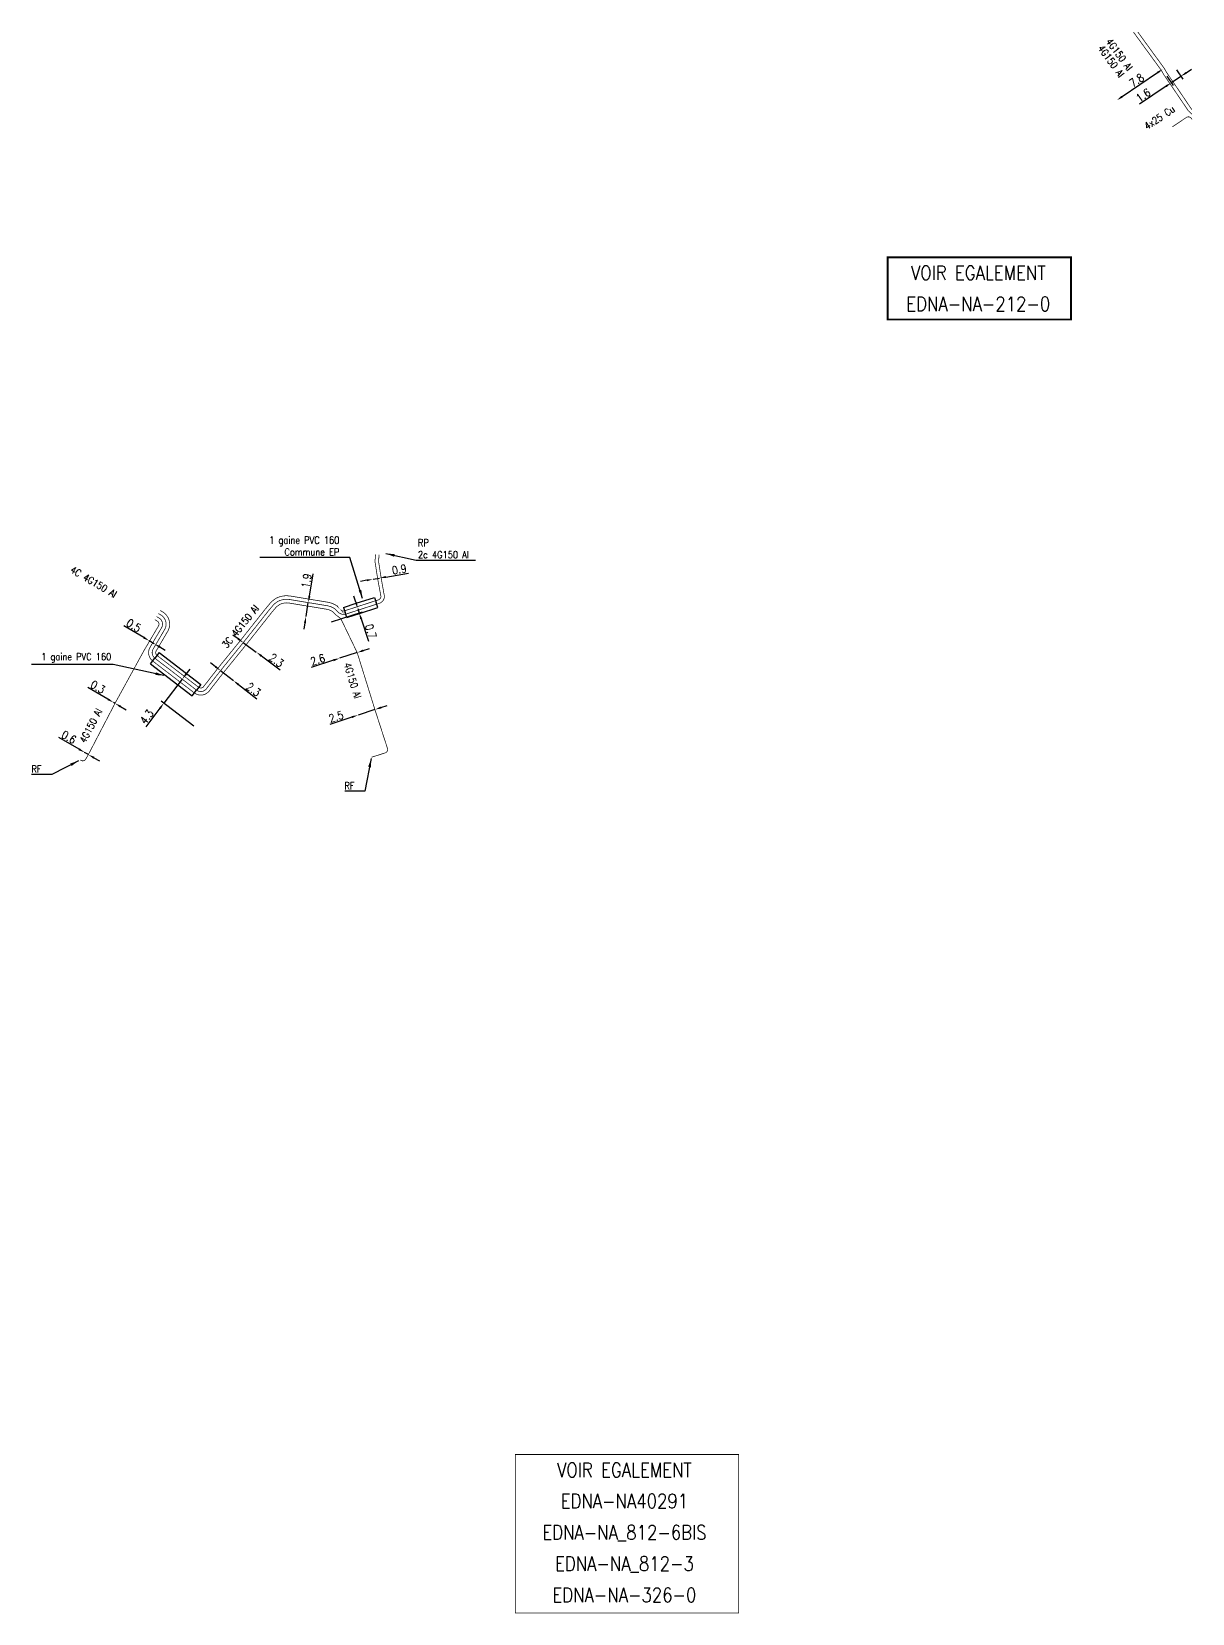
# Model space of a CAD drawing. Header units: millimetres. Extents: x 184994 to 186004, y 128000 to 129009.
# Drawn here: x 185836.8 to 186000.1, y 128777.6 to 129000.1 of the extents above; entities that cross this region are included whole.
import ezdxf
from ezdxf.enums import TextEntityAlignment as Align

# ---------------------------------------------------------------- set-up
doc = ezdxf.new("R2010")
doc.units = ezdxf.units.MM
doc.header["$PDMODE"] = 34
doc.linetypes.add('B_ST_Al', pattern=[2000, 1000, 1000])
doc.linetypes.add('B_ST_CU', pattern=[2000, 1000, 1000])
doc.layers.get('Defpoints').update_dxf_attribs({"linetype": 'CONTINUOUS'})
for name, color, linetype in [('B_100', 3, 'CONTINUOUS'), ('B_110', 1, 'CONTINUOUS'), ('B_400', 7, 'CONTINUOUS'), ('B_930', 7, 'CONTINUOUS')]:
    doc.layers.add(name, color=color, linetype=linetype)
doc.styles.get("Standard").update_dxf_attribs({"font": 'romans.shx', "width": 0.85})
doc.dimstyles.get("Standard").update_dxf_attribs({"dimtxt": 1.5, "dimasz": 1.2, "dimexe": 0.625, "dimexo": 0.625, "dimgap": 0.25, "dimtad": 1, "dimdec": 1, "dimzin": 0, "dimdsep": 46, "dimtxsty": 'Standard', "dimcen": -0.5, "dimadec": 0, "dimazin": 0, "dimtfac": 1, "dimtdec": 1, "dimtmove": 0, "dimatfit": 3, "dimfxl": 0, "dimtolj": 1, "dimtzin": 0, "dimarcsym": 0})

# ---------------------------------------------------------------- blocks, each defined once
blk = doc.blocks.new('*D746')
at = {"layer": 'B_100', "color": 0, "linetype": 'Continuous', "lineweight": -2, "transparency": 16777216}
for p, q in [((185847.5338944708, 128906.1742149317), (185844.7090496732, 128907.8383310579)), ((185848.5247441711, 128905.5905053536), (185848.3093420623, 128905.7173987402)), ((185849.3001917626, 128905.1336891621), (185850.0756393541, 128904.6768729706))]:
    blk.add_line(p, q, dxfattribs=at)
at = {"layer": 'B_100', "color": 0, "linetype": 'Continuous', "transparency": 16777216}
for points in [[(185847.6100305027, 128906.3034561969), (185847.4577584389, 128906.0449736665), (185848.3093420623, 128905.7173987402)], [(185849.3763277945, 128905.2629304274), (185849.2240557307, 128905.0044478969), (185848.5247441711, 128905.5905053536)]]:
    blk.add_solid(points, dxfattribs=at)
at = {"layer": 'Defpoints', "color": 0, "linetype": 'Continuous', "transparency": 16777216}
for p in [(185848.3093420623, 128905.7173987402), (185848.3093420623, 128905.7173987402), (185848.5247441711, 128905.5905053536)]:
    blk.add_point(p, dxfattribs=at)
at = {"layer": 'B_100', "color": 0, "linetype": 'Continuous', "transparency": 16777216, "insert": (185846.1144284359, 128907.8808874168), "char_height": 1.125, "attachment_point": 5, "rotation": 329.49766039631413}
blk.add_mtext('\\A1;0.3', dxfattribs=at)
blk = doc.blocks.new('*D747')
at = {"layer": 'B_100', "color": 0, "linetype": 'Continuous', "lineweight": -2, "transparency": 16777216}
for p, q in [((185843.4771441678, 128899.1369392408), (185840.637141097, 128900.7750519263)), ((185844.7764919779, 128898.3874759206), (185844.2567528539, 128898.6872612487)), ((185845.556100664, 128897.9377979285), (185846.3357093501, 128897.4881199364))]:
    blk.add_line(p, q, dxfattribs=at)
at = {"layer": 'B_100', "color": 0, "linetype": 'Continuous', "transparency": 16777216}
for points in [[(185843.5520904998, 128899.2668740218), (185843.4021978358, 128899.0070044598), (185844.2567528539, 128898.6872612487)], [(185845.631046996, 128898.0677327095), (185845.481154332, 128897.8078631475), (185844.7764919779, 128898.3874759206)]]:
    blk.add_solid(points, dxfattribs=at)
at = {"layer": 'Defpoints', "color": 0, "linetype": 'Continuous', "transparency": 16777216}
for p in [(185844.2567528539, 128898.6872612487), (185844.2567528539, 128898.6872612487), (185844.7764919779, 128898.3874759206)]:
    blk.add_point(p, dxfattribs=at)
at = {"layer": 'B_100', "color": 0, "linetype": 'Continuous', "transparency": 16777216, "insert": (185842.0420699495, 128900.8305084847), "char_height": 1.125, "attachment_point": 5, "rotation": 330.02366814608496}
blk.add_mtext('\\A1;0.6', dxfattribs=at)
blk = doc.blocks.new('*D748')
at = {"layer": 'B_100', "color": 0, "linetype": 'Continuous', "lineweight": -2, "transparency": 16777216}
for p, q in [((185857.9796598328, 128908.9891245691), (185855.3962816792, 128905.6144160905)), ((185858.5267281477, 128909.7037687175), (185859.0737964626, 128910.4184128659)), ((185854.8492133644, 128904.8997719421), (185852.8563216458, 128902.2964254015)), ((185859.590189506, 128902.403931414), (185855.0240711853, 128905.8993475045))]:
    blk.add_line(p, q, dxfattribs=at)
at = {"layer": 'B_100', "color": 0, "linetype": 'Continuous', "transparency": 16777216}
for points in [[(185858.4076207897, 128909.79494677), (185858.6458355058, 128909.612590665), (185857.9796598328, 128908.9891245691)], [(185854.7301060063, 128904.9909499946), (185854.9683207224, 128904.8085938896), (185855.3962816792, 128905.6144160905)]]:
    blk.add_solid(points, dxfattribs=at)
at = {"layer": 'Defpoints', "color": 0, "linetype": 'Continuous', "transparency": 16777216}
for p in [(185857.9796598328, 128908.9891245691), (185855.3962816792, 128905.6144160905), (185859.9624, 128902.119)]:
    blk.add_point(p, dxfattribs=at)
at = {"layer": 'B_100', "color": 0, "linetype": 'Continuous', "transparency": 16777216, "insert": (185852.9836965573, 128903.69666686), "char_height": 1.125, "attachment_point": 5, "rotation": 52.56552843553924}
blk.add_mtext('\\A1;4.3', dxfattribs=at)
blk = doc.blocks.new('*D749')
at = {"layer": 'B_100', "color": 0, "linetype": 'Continuous', "lineweight": -2, "transparency": 16777216}
for p, q in [((185862.6573522384, 128910.7465618397), (185861.9470559929, 128911.2992636071)), ((185863.3676484838, 128910.1938600723), (185865.18285, 128908.7814)), ((185865.8931462454, 128908.2286982326), (185868.4806539967, 128906.2152846513))]:
    blk.add_line(p, q, dxfattribs=at)
at = {"layer": 'B_100', "color": 0, "linetype": 'Continuous', "transparency": 16777216}
for points in [[(185862.7494691996, 128910.8649445473), (185862.5652352771, 128910.6281791321), (185863.3676484838, 128910.1938600723)], [(185865.9852632066, 128908.3470809402), (185865.8010292842, 128908.110315525), (185865.18285, 128908.7814)]]:
    blk.add_solid(points, dxfattribs=at)
at = {"layer": 'Defpoints', "color": 0, "linetype": 'Continuous', "transparency": 16777216}
for p in [(185863.3676484838, 128910.1938600723), (185865.18285, 128908.7814), (185865.18285, 128908.7814)]:
    blk.add_point(p, dxfattribs=at)
at = {"layer": 'B_100', "color": 0, "linetype": 'Continuous', "transparency": 16777216, "insert": (185868.00263305, 128907.5375540961), "char_height": 1.125, "attachment_point": 5, "rotation": 322.11249703346874}
blk.add_mtext('\\A1;2.3', dxfattribs=at)
blk = doc.blocks.new('*D750')
at = {"layer": 'B_100', "color": 0, "linetype": 'Continuous', "lineweight": -2, "transparency": 16777216}
for p, q in [((185865.8421660697, 128914.6667207086), (185865.1170992325, 128915.1998980539)), ((185866.5672329069, 128914.1335433633), (185868.3799, 128912.8006)), ((185869.1049668372, 128912.2674226547), (185871.7462817443, 128910.3251337539))]:
    blk.add_line(p, q, dxfattribs=at)
at = {"layer": 'B_100', "color": 0, "linetype": 'Continuous', "transparency": 16777216}
for points in [[(185865.9310289606, 128914.7875651815), (185865.7533031788, 128914.5458762357), (185866.5672329069, 128914.1335433633)], [(185869.1938297281, 128912.3882671275), (185869.0161039463, 128912.1465781818), (185868.3799, 128912.8006)]]:
    blk.add_solid(points, dxfattribs=at)
at = {"layer": 'Defpoints', "color": 0, "linetype": 'Continuous', "transparency": 16777216}
for p in [(185866.5672329069, 128914.1335433633), (185868.3799, 128912.8006), (185868.3799, 128912.8006)]:
    blk.add_point(p, dxfattribs=at)
at = {"layer": 'B_100', "color": 0, "linetype": 'Continuous', "transparency": 16777216, "insert": (185871.2324721637, 128911.633911896), "char_height": 1.125, "attachment_point": 5, "rotation": 323.6711242691049}
blk.add_mtext('\\A1;2.3', dxfattribs=at)
blk = doc.blocks.new('*D751')
at = {"layer": 'B_100', "color": 0, "linetype": 'Continuous', "lineweight": -2, "transparency": 16777216}
for p, q in [((185875.8597986531, 128920.6446985683), (185876.3787381475, 128923.7896720262)), ((185875.38855, 128917.7887499999), (185875.7132745606, 128919.7567060625)), ((185875.2420259074, 128916.9007574942), (185875.0955018149, 128916.0127649884))]:
    blk.add_line(p, q, dxfattribs=at)
at = {"layer": 'B_100', "color": 0, "linetype": 'Continuous', "transparency": 16777216}
for points in [[(185875.7117999021, 128920.6691192504), (185876.0077974041, 128920.6202778862), (185875.7132745606, 128919.7567060625)], [(185875.0940271565, 128916.9251781763), (185875.3900246584, 128916.8763368121), (185875.38855, 128917.7887499999)]]:
    blk.add_solid(points, dxfattribs=at)
at = {"layer": 'Defpoints', "color": 0, "linetype": 'Continuous', "transparency": 16777216}
for p in [(185875.7132745605, 128919.7567060625), (185875.3885499999, 128917.78875), (185875.38855, 128917.7887499999)]:
    blk.add_point(p, dxfattribs=at)
at = {"layer": 'B_100', "color": 0, "linetype": 'Continuous', "transparency": 16777216, "insert": (185875.4599501131, 128922.8282131529), "char_height": 1.125, "attachment_point": 5, "rotation": 80.63028016927979}
blk.add_mtext('\\A1;1.9', dxfattribs=at)
blk = doc.blocks.new('*D752')
at = {"layer": 'B_100', "color": 0, "linetype": 'Continuous', "lineweight": -2, "transparency": 16777216}
for p, q in [((185882.3953869755, 128919.8005242231), (185882.1180060372, 128920.6567133465)), ((185878.9548318351, 128917.0565692387), (185883.3190304264, 128918.4704455269)), ((185882.6727679137, 128918.9443350996), (185882.8730985913, 128918.3259762882)), ((185883.1504795295, 128917.4697871648), (185884.1609386617, 128914.3508125008))]:
    blk.add_line(p, q, dxfattribs=at)
at = {"layer": 'B_100', "color": 0, "linetype": 'Continuous', "transparency": 16777216}
for points in [[(185882.5380851627, 128919.8467543795), (185882.2526887882, 128919.7542940667), (185882.6727679137, 128918.9443350996)], [(185883.2931777168, 128917.5160173212), (185883.0077813423, 128917.4235570084), (185882.8730985913, 128918.3259762882)]]:
    blk.add_solid(points, dxfattribs=at)
at = {"layer": 'Defpoints', "color": 0, "linetype": 'Continuous', "transparency": 16777216}
for p in [(185882.6727679137, 128918.9443350996), (185882.8730985913, 128918.3259762882), (185878.5089, 128916.9121)]:
    blk.add_point(p, dxfattribs=at)
at = {"layer": 'B_100', "color": 0, "linetype": 'Continuous', "transparency": 16777216, "insert": (185884.5078905009, 128915.7133560529), "char_height": 1.125, "attachment_point": 5, "rotation": 287.9508503538517}
blk.add_mtext('\\A1;0.7', dxfattribs=at)
blk = doc.blocks.new('*D753')
at = {"layer": 'B_100', "color": 0, "linetype": 'Continuous', "lineweight": -2, "transparency": 16777216}
for p, q in [((185883.9310815234, 128922.8977102741), (185883.0436551831, 128922.7477953293)), ((185884.8185078636, 128923.0476252189), (185885.7059342038, 128923.1975401638)), ((185886.593360544, 128923.3474551086), (185889.7812283793, 128923.8859888539))]:
    blk.add_line(p, q, dxfattribs=at)
at = {"layer": 'B_100', "color": 0, "linetype": 'Continuous', "transparency": 16777216}
for points in [[(185883.9060956992, 128923.0456146641), (185883.9560673475, 128922.7498058841), (185884.8185078636, 128923.0476252189)], [(185886.5683747199, 128923.4953594986), (185886.6183463682, 128923.1995507186), (185885.7059342038, 128923.1975401638)]]:
    blk.add_solid(points, dxfattribs=at)
at = {"layer": 'Defpoints', "color": 0, "linetype": 'Continuous', "transparency": 16777216}
for p in [(185884.8185078636, 128923.047625219), (185884.8185078636, 128923.0476252189), (185885.7059342038, 128923.1975401638)]:
    blk.add_point(p, dxfattribs=at)
at = {"layer": 'B_100', "color": 0, "linetype": 'Continuous', "transparency": 16777216, "insert": (185888.5060785111, 128924.4312014039), "char_height": 1.125, "attachment_point": 5, "rotation": 9.588576682233311}
blk.add_mtext('\\A1;0.9', dxfattribs=at)
blk = doc.blocks.new('*D754')
at = {"layer": 'B_100', "color": 0, "linetype": 'Continuous', "lineweight": -2, "transparency": 16777216}
for p, q in [((185879.2556055057, 128911.6546356405), (185876.1366112765, 128910.6442369021)), ((185882.5852507613, 128912.7332748164), (185880.1118, 128911.932)), ((185883.4414452556, 128913.010639176), (185884.2976397499, 128913.2880035355))]:
    blk.add_line(p, q, dxfattribs=at)
at = {"layer": 'B_100', "color": 0, "linetype": 'Continuous', "transparency": 16777216}
for points in [[(185879.2093781125, 128911.7973347228), (185879.301832899, 128911.5119365581), (185880.1118, 128911.932)], [(185883.3952178623, 128913.1533382584), (185883.4876726488, 128912.8679400936), (185882.5852507613, 128912.7332748164)]]:
    blk.add_solid(points, dxfattribs=at)
at = {"layer": 'Defpoints', "color": 0, "linetype": 'Continuous', "transparency": 16777216}
for p in [(185880.1118, 128911.932), (185880.1118, 128911.932), (185882.5852507613, 128912.7332748164)]:
    blk.add_point(p, dxfattribs=at)
at = {"layer": 'B_100', "color": 0, "linetype": 'Continuous', "transparency": 16777216, "insert": (185877.0368741777, 128911.7242495034), "char_height": 1.125, "attachment_point": 5, "rotation": 17.949740919026684}
blk.add_mtext('\\A1;2.6', dxfattribs=at)
blk = doc.blocks.new('*D755')
at = {"layer": 'B_100', "color": 0, "linetype": 'Continuous', "lineweight": -2, "transparency": 16777216}
for p, q in [((185885.0768681186, 128904.7173374976), (185882.7023, 128903.9354)), ((185885.9317126413, 128904.9988349967), (185886.786557164, 128905.2803324959)), ((185881.8474554773, 128903.6539025009), (185878.7333790018, 128902.6284473254))]:
    blk.add_line(p, q, dxfattribs=at)
at = {"layer": 'B_100', "color": 0, "linetype": 'Continuous', "transparency": 16777216}
for points in [[(185885.8847963914, 128905.1413090838), (185885.9786288911, 128904.8563609096), (185885.0768681186, 128904.7173374976)], [(185881.8005392275, 128903.796376588), (185881.8943717272, 128903.5114284137), (185882.7023, 128903.9354)]]:
    blk.add_solid(points, dxfattribs=at)
at = {"layer": 'Defpoints', "color": 0, "linetype": 'Continuous', "transparency": 16777216}
for p in [(185885.0768681186, 128904.7173374976), (185882.7023, 128903.9354), (185882.7023, 128903.9354)]:
    blk.add_point(p, dxfattribs=at)
at = {"layer": 'B_100', "color": 0, "linetype": 'Continuous', "transparency": 16777216, "insert": (185879.6284137289, 128903.7127965992), "char_height": 1.125, "attachment_point": 5, "rotation": 18.226544652702437}
blk.add_mtext('\\A1;2.5', dxfattribs=at)
blk = doc.blocks.new('*D756')
at = {"layer": 'B_100', "color": 0, "linetype": 'Continuous', "lineweight": -2, "transparency": 16777216}
for p, q in [((185852.576050622, 128914.8403261138), (185849.7512058244, 128916.5044422401)), ((185854.0407849615, 128913.9774510854), (185853.3514982135, 128914.3835099223)), ((185854.816232553, 128913.5206348939), (185855.5916801445, 128913.0638187024))]:
    blk.add_line(p, q, dxfattribs=at)
at = {"layer": 'B_100', "color": 0, "linetype": 'Continuous', "transparency": 16777216}
for points in [[(185852.6521866539, 128914.9695673791), (185852.4999145901, 128914.7110848486), (185853.3514982135, 128914.3835099223)], [(185854.8923685849, 128913.6498761591), (185854.740096521, 128913.3913936286), (185854.0407849615, 128913.9774510854)]]:
    blk.add_solid(points, dxfattribs=at)
at = {"layer": 'Defpoints', "color": 0, "linetype": 'Continuous', "transparency": 16777216}
for p in [(185853.3514982133, 128914.383509922), (185853.3514982135, 128914.3835099223), (185854.0407849614, 128913.9774510853)]:
    blk.add_point(p, dxfattribs=at)
at = {"layer": 'B_100', "color": 0, "linetype": 'Continuous', "transparency": 16777216, "insert": (185851.1565845871, 128916.546998599), "char_height": 1.125, "attachment_point": 5, "rotation": 329.4976603949066}
blk.add_mtext('\\A1;0.5', dxfattribs=at)
blk = doc.blocks.new('*D786')
at = {"layer": 'B_110', "color": 0, "linetype": 'Continuous', "lineweight": -2, "transparency": 16777216}
for p, q in [((185996.4742354619, 128993.7962798678), (185997.3607261076, 128992.4777363378)), ((185998.4269906457, 128993.75945647), (185997.099188348, 128992.8667409172)), ((185997.8020377596, 128994.6889954206), (185998.6885284053, 128993.3704518906)), ((185999.1738794382, 128994.2616089685), (185999.9207682306, 128994.7637614669)), ((185996.3522995556, 128992.3645884187), (185992.6245798101, 128989.85834679))]:
    blk.add_line(p, q, dxfattribs=at)
at = {"layer": 'B_110', "color": 0, "linetype": 'Continuous', "transparency": 16777216}
for points in [[(185999.0901873551, 128994.3860904339), (185999.2575715213, 128994.137127503), (185998.4269906457, 128993.75945647)], [(185996.2686074725, 128992.4890698841), (185996.4359916386, 128992.2401069533), (185997.099188348, 128992.8667409172)]]:
    blk.add_solid(points, dxfattribs=at)
at = {"layer": 'Defpoints', "color": 0, "linetype": 'Continuous', "transparency": 16777216}
for p in [(185996.2126977023, 128994.1852844472), (185997.5405, 128995.078), (185998.4269906457, 128993.75945647)]:
    blk.add_point(p, dxfattribs=at)
at = {"layer": 'B_110', "color": 0, "linetype": 'Continuous', "transparency": 16777216, "insert": (185993.1363960603, 128991.1062029879), "char_height": 1.125, "attachment_point": 5, "rotation": 33.91395290791842}
blk.add_mtext('\\A1;1.6', dxfattribs=at)
blk = doc.blocks.new('*D787')
at = {"layer": 'B_110', "color": 0, "linetype": 'Continuous', "lineweight": -2, "transparency": 16777216}
blk.add_line((185995.127000548, 128994.265908911), (185990.1595218106, 128990.9007707275), dxfattribs=at)
at = {"layer": 'B_110', "color": 0, "linetype": 'Continuous', "transparency": 16777216}
for points in [[(185995.0428720934, 128994.3900958794), (185995.2111290026, 128994.1417219425), (185995.8721223586, 128994.7706796385)], [(185990.075393356, 128991.0249576959), (185990.2436502652, 128990.7765837591), (185989.4144, 128990.396)]]:
    blk.add_solid(points, dxfattribs=at)
at = {"layer": 'Defpoints', "color": 0, "linetype": 'Continuous', "transparency": 16777216}
for p in [(185995.8721223586, 128994.7706796385), (185989.4144, 128990.396), (185989.4144, 128990.396)]:
    blk.add_point(p, dxfattribs=at)
at = {"layer": 'B_110', "color": 0, "linetype": 'Continuous', "transparency": 16777216, "insert": (185992.2226189064, 128993.2042746614), "char_height": 1.125, "attachment_point": 5, "rotation": 34.11504172167171}
blk.add_mtext('\\A1;7.8', dxfattribs=at)

msp = doc.modelspace()

# ---------------------------------------------------------------- linework, layer by layer
at = {"layer": 'B_100', "linetype": 'B_ST_Al', "const_width": 0.1, "flags": 128}
for points in [[(185885.6696262003, 128926.4961285212), (185885.5962866935, 128925.6174992415, 0.05951570577508127), (185885.600510005, 128925.4989631774), (185885.9525312049, 128923.2387414306), (185886.3769947712, 128920.8601856619), (185886.3769947712, 128920.8601856619, -0.3941129131214534), (185885.7148621443, 128919.6670947504), (185885.3139508214, 128919.537210878), (185882.7498181743, 128918.7065047876), (185881.0047915306, 128918.1411657586, -0.2668017337661994), (185879.8783342935, 128918.4389879684), (185879.8783342935, 128918.4389879684), (185879.8783342935, 128918.4389879684), (185879.60339851, 128918.7342840274), (185879.3332999587, 128918.9668625167), (185878.8744911132, 128919.1906747062), (185878.4196629035, 128919.310470264), (185875.7132745605, 128919.7567060624), (185873.0868824607, 128920.1906716253), (185872.6503004955, 128920.2264975279), (185872.2729075887, 128920.1997729584), (185871.766191104, 128920.0763524286), (185871.4440011327, 128919.9394295814), (185871.0084723848, 128919.624581313), (185870.7857037028, 128919.4116171709), (185870.7857037028, 128919.4116171709), (185870.0913575867, 128918.5837705858), (185866.5672329068, 128914.1335433631), (185863.3676484838, 128910.1938600723), (185862.2860074922, 128908.8038056512), (185861.378084301, 128907.6370020116, -0.4118995796673053), (185859.9810125673, 128907.4570660328), (185857.9796598328, 128908.9891245691), (185854.1430333465, 128911.9261062705), (185854.1430333467, 128911.9261062703, -0.3792047832732094), (185853.8892785949, 128913.2277288702), (185854.2561870702, 128913.8505576989), (185855.5020139998, 128915.9653005079), (185855.5020139998, 128915.9653005079, 0.4142135623770576), (185854.9707853761, 128918.0190278874), (185854.6320603857, 128918.218531622)], [(185885.1713589764, 128926.5377190682), (185885.0980194696, 128925.6590897886, 0.05951570576367041), (185885.1064660925, 128925.4220176604), (185885.4593372027, 128923.156338897), (185885.9115543549, 128920.713734709, -0.3765651844665976), (185885.574010507, 128920.1470476363), (185885.1598503002, 128920.0128715021), (185882.5957176531, 128919.1821654117), (185880.80407684, 128918.6017247169, -0.322389550589361), (185880.2479219647, 128918.7801441992), (185880.2635637465, 128918.7589868102), (185879.9505514336, 128919.095179143), (185879.610590453, 128919.3879152976), (185879.0494534747, 128919.6616443178), (185878.5242408009, 128919.7999781851), (185875.7946174713, 128920.2500450239), (185873.1481869562, 128920.6873216154), (185872.6531038537, 128920.7279481195), (185872.1955396951, 128920.695546331), (185871.6082018506, 128920.5524889209), (185871.1966644501, 128920.3775956046), (185870.6877511063, 128920.0096968473), (185870.4202994291, 128919.7540163069), (185869.7082670952, 128918.9050830121), (185866.1758234546, 128914.4447117831), (185862.9762390317, 128910.5050284923), (185861.8913984669, 128909.1108621887), (185860.9834752758, 128907.9440585491, -0.4118995796799609), (185860.2849394089, 128907.8540905597), (185858.2835866745, 128909.386149096), (185854.4469601883, 128912.3231307972), (185854.4469601883, 128912.3231307972, -0.3792047832547138), (185854.3200828125, 128912.9739420972), (185854.6869912878, 128913.596770926), (185855.9380518915, 128915.7204520743), (185855.9328400003, 128915.7115507153, 0.4142135623726305), (185855.2245351687, 128918.449853888), (185854.8858101784, 128918.6493576225)], [(185884.6314, 128898.0185), (185886.5234397113, 128898.6246226896, 0.415173792494912), (185886.8465595297, 128899.2548863159), (185886.003813122, 128901.8561836965), (185885.0768681186, 128904.7173374976), (185882.6010771529, 128912.6823587466, 0.05316832166017429), (185882.5590431812, 128912.7797084637), (185880.340798656, 128917.3853762759, 0.1139161856501066), (185880.2001275854, 128917.5608693458), (185879.4931048405, 128918.1189891266), (185879.2562455864, 128918.3733889118), (185879.0560094644, 128918.5458097357), (185878.6995287517, 128918.7197050946), (185878.315085006, 128918.8209623429), (185875.6319316498, 128919.263367101), (185873.0255779653, 128919.6940216352), (185872.6474971373, 128919.7250469362), (185872.3502754823, 128919.7039995858), (185871.9241803575, 128919.6002159362), (185871.6913378152, 128919.5012635583), (185871.3291936634, 128919.2394657787), (185871.1511079765, 128919.0692180348), (185870.4744480783, 128918.2624581595), (185866.9586423589, 128913.8223749431), (185863.759057936, 128909.8826916522), (185862.6806165174, 128908.4967491138), (185861.7726933262, 128907.3299454742, -0.4118995796715239), (185859.6770857257, 128907.0600415059), (185857.6757329912, 128908.5921000422), (185853.8391065051, 128911.5290817435), (185853.8391065051, 128911.5290817435, -0.3792047832729007), (185853.4584743774, 128913.4815156433), (185853.8253828527, 128914.1043444719), (185855.0711879993, 128916.2190503005), (185855.0711879993, 128916.2190503005, 0.4142135623682032), (185854.7170355835, 128917.5882018869), (185854.3783105931, 128917.7877056214)], [(185854.1245608005, 128917.3568796209), (185854.4632621062, 128917.1573898362, -0.4142387043289998), (185854.6403165308, 128916.4727770622), (185853.3945786353, 128914.3581312451), (185852.5934988167, 128912.9982945593), (185848.5247441711, 128905.5905053536), (185844.7764919779, 128898.3874759206), (185844.412865108, 128897.7550836897, -0.4152728346908178), (185843.7286107037, 128897.5717710613), (185843.6425, 128897.6217)]]:
    msp.add_lwpolyline(points, format="xyb", dxfattribs=at)
at = {"layer": 'B_110', "linetype": 'B_ST_Al', "ltscale": 0.5, "const_width": 0.1}
for points in [[(186000, 128988.4274670721), (185999.5051560727, 128988.888702888), (185996.0009682226, 128994.0520710186), (185995.662466686, 128994.6339016631), (185991.7581380274, 129000)], [(186000, 128989.0938655538), (185999.9188763215, 128989.1694795889), (185996.4244271819, 128994.3184978758), (185996.0817780311, 128994.9074576138), (185992.3752045611, 128999.9997603474)]]:
    msp.add_lwpolyline(points, dxfattribs=at)
at = {"layer": 'B_110', "linetype": 'B_ST_CU', "ltscale": 0.5, "const_width": 0.1, "flags": 128}
msp.add_lwpolyline([(186000.0001163696, 128987.7141926948), (185999.906715699, 128987.8518171791, 0.413057989515315), (185999.2138538793, 128987.9858657226), (185997.2513093054, 128986.6652426826)], format="xyb", dxfattribs=at)
at = {"layer": 'B_400', "color": 7, "linetype": 'CONTINUOUS'}
for p, q in [((185882.44161713187, 128919.65782603584), (185885.00574977897, 128920.48853212624)), ((185885.00574977897, 128920.48853212624), (185885.23690056082, 128919.77504119003)), ((185880.64997631876, 128919.07738534104), (185882.44161713187, 128919.65782603584)), ((185880.64997631876, 128919.07738534104), (185880.8811271006, 128918.36389440483)), ((185881.11227788246, 128917.65040346862), (185880.8811271006, 128918.36389440483)), ((185881.11227788246, 128917.65040346862), (185882.90391869558, 128918.23084416342)), ((185882.90391869558, 128918.23084416342), (185885.46805134267, 128919.06155025383)), ((185885.46805134267, 128919.06155025383), (185885.23690056082, 128919.77504119003)), ((185853.53517966345, 128911.13205721657), (185854.14303334669, 128911.92610627032)), ((185853.53517966345, 128911.13205721657), (185857.37180614963, 128908.19507551535)), ((185854.75088702992, 128912.72015532407), (185854.14303334669, 128911.92610627032)), ((185854.75088702992, 128912.72015532407), (185858.5875135161, 128909.78317362288)), ((185858.5875135161, 128909.78317362288), (185860.58886625053, 128908.25111508659)), ((185857.37180614963, 128908.19507551535), (185859.3731588841, 128906.66301697904)), ((185859.3731588841, 128906.66301697904), (185859.9810125673, 128907.45706603282)), ((185860.58886625053, 128908.25111508659), (185859.9810125673, 128907.45706603282))]:
    msp.add_line(p, q, dxfattribs=at)
at = {"layer": 'B_930'}
for points, const_width in [([(185957.1902265313, 128968.3080817745), (185982.9846899793, 128968.3080817745), (185982.9846899793, 128959.5674037567), (185957.1902265313, 128959.5674037567)], 0.25), ([(185904.8396172163, 128799.9593098001), (185936.248391006, 128799.9593098001), (185936.248391006, 128777.6707143315), (185904.8396172163, 128777.6707143315)], 0.1)]:
    msp.add_lwpolyline(points, close=True, dxfattribs=dict(at, const_width=const_width))

# ---------------------------------------------------------------- texts
at = {"layer": 'B_100', "linetype": 'B_ST_Al', "width": 0.85}
for s, rotation, p in [('4C 4G150 Al', 329.5025785664666, (185842.1220731011, 128924.0759746408)), ('3C 4G150 Al', 50.91847978368404, (185864.2670897217, 128913.2509521797)), ('4G150 Al', 287.2669656611205, (185880.6863119985, 128911.1331391548)), ('4G150 Al', 62.50881003059209, (185844.3646150418, 128899.9219583259))]:
    msp.add_text(s, height=1, rotation=rotation, dxfattribs=at).set_placement(p)
at = {"layer": 'B_100', "linetype": 'Continuous', "char_height": 1}
for s, insert, attachment_point in [('RP\\P2c 4G150 Al', (185891.1309578925, 128927.3315000002), 4), ('RF', (185838.1796951207, 128896.3524460326), 6), ('RF', (185882.2071469421, 128893.9962657707), 6)]:
    msp.add_mtext(s, dxfattribs=dict(at, insert=insert, attachment_point=attachment_point))
at = {"layer": 'B_110', "linetype": 'B_ST_Al', "ltscale": 0.5, "width": 0.85}
for p in [(185986.6890880716, 128997.7117406877), (185987.837411847, 128998.6502613988)]:
    msp.add_text('4G150 Al', height=1, rotation=306.0393252570121, dxfattribs=at).set_placement(p)
at = {"layer": 'B_110', "linetype": 'B_ST_CU', "ltscale": 0.5, "width": 0.85}
msp.add_text('4x25 Cu', height=1, rotation=33.93714852116806, dxfattribs=at).set_placement((185993.6973547814, 128986.2025700925))
at = {"layer": 'B_400', "char_height": 1, "attachment_point": 6}
for s, insert in [('1 gaine PVC 160\\PCommune EP ', (185880.0832155059, 128927.7061416332)), ('1 gaine PVC 160 ', (185848.0102955838, 128911.9787406101))]:
    msp.add_mtext(s, dxfattribs=dict(at, insert=insert))
at = {"layer": 'B_930', "width": 0.85}
for s, p in [('VOIR EGALEMENT', (185969.933269041, 128965.1371037852)), ('EDNA-NA-212-0', (185969.933269041, 128960.7631390928)), ('VOIR EGALEMENT', (185920.1681427157, 128796.7883318109)), ('EDNA-NA40291', (185920.1681427157, 128792.4143671185)), ('EDNA-NA_812-6BIS', (185920.1681427157, 128788.0143671185)), ('EDNA-NA_812-3', (185920.1681427157, 128783.6143671185)), ('EDNA-NA-326-0', (185920.1681427157, 128779.2143671185))]:
    msp.add_text(s, height=2, dxfattribs=at).set_placement(p, align=Align.CENTER)

# ---------------------------------------------------------------- dimensions: what is measured, and where the dimension line sits
at = {"layer": 'B_100', "linetype": 'Continuous'}
for base, p1, p2, angle, override, picture, middle in [((185884.8185078636, 128923.0476252189), (185885.7059342038, 128923.1975401638), (185884.8185078636, 128923.047625219), 9.58857668223331, {"dimscale": 0.75, "dimatfit": 0}, '*D753', (185888.6310076317, 128923.6916794537)), ((185882.8730985913, 128918.3259762882), (185882.6727679137, 128918.9443350996), (185878.5089, 128916.9121), 107.9508503538517, {"dimscale": 0.75, "dimatfit": 0}, '*D752', (185883.7943995647, 128915.4822052711)), ((185868.3799, 128912.8006), (185866.5672329069, 128914.1335433633), (185868.3799, 128912.8006), 143.6711242691049, {"dimscale": 0.75, "dimlfac": 1, "dimlunit": 2, "dimatfit": 0}, '*D750', (185870.7881577093, 128911.0296895316)), ((185865.18285, 128908.7814), (185863.3676484838, 128910.1938600723), (185865.18285, 128908.7814), 142.1124970334688, {"dimscale": 0.75, "dimlfac": 1, "dimlunit": 2, "dimatfit": 0}, '*D749', (185867.5420482438, 128906.9456405582)), ((185880.1118, 128911.932), (185882.5852507613, 128912.7332748165), (185880.1118, 128911.932), 17.94974091902669, {"dimscale": 0.75, "dimlfac": 1, "dimlunit": 2, "dimatfit": 0}, '*D754', (185877.268011144, 128911.0107540915)), ((185848.3093420623, 128905.7173987402), (185848.5247441711, 128905.5905053537), (185848.3093420623, 128905.7173987402), 329.4976603963141, {"dimscale": 0.75, "dimlfac": 1, "dimlunit": 2, "dimatfit": 0}, '*D746', (185845.7337482763, 128907.2346810905)), ((185855.3962816792, 128905.6144160905), (185857.9796598328, 128908.9891245691), (185859.9624, 128902.119), 52.56552843553924, {"dimscale": 0.75, "dimatfit": 0}, '*D748', (185853.5792333476, 128903.2407765976)), ((185882.7023, 128903.9354), (185885.0768681186, 128904.7173374976), (185882.7023, 128903.9354), 18.22654465270244, {"dimscale": 0.75, "dimlfac": 1, "dimlunit": 2, "dimatfit": 0}, '*D755', (185879.8629949782, 128903.0004261636)), ((185844.2567528539, 128898.6872612487), (185844.7764919779, 128898.3874759206), (185844.2567528539, 128898.6872612487), 330.0236681460849, {"dimscale": 0.75, "dimlfac": 1, "dimlunit": 2, "dimatfit": 0}, '*D747', (185841.6673382894, 128900.1808345796))]:
    dim = msp.add_linear_dim(base=base, p1=p1, p2=p2, angle=angle, dimstyle='Standard', override=override, dxfattribs=at)
    dim.commit()
    dim.dimension.update_dxf_attribs({"geometry": picture, "text_midpoint": middle, "dimtype": 160})
for base, p1, p2, angle, text, override, picture, middle in [((185875.38855, 128917.7887499999), (185875.7132745605, 128919.7567060626), (185875.38855, 128917.78875), 80.63028016927979, '1.9', {"dimscale": 0.75, "dimatfit": 0}, '*D751', (185876.1999438679, 128922.7061097425)), ((185853.3514982135, 128914.3835099223), (185854.0407849614, 128913.9774510853), (185853.3514982133, 128914.383509922), 329.4976603949066, '0.5', {"dimscale": 0.75, "dimlfac": 1, "dimlunit": 2, "dimatfit": 0}, '*D756', (185850.7759044275, 128915.9007922727))]:
    dim = msp.add_linear_dim(base=base, p1=p1, p2=p2, angle=angle, text=text, dimstyle='Standard', override=override, dxfattribs=at)
    dim.commit()
    dim.dimension.update_dxf_attribs({"geometry": picture, "text_midpoint": middle, "dimtype": 160})
at = {"layer": 'B_110', "linetype": 'Continuous'}
for base, p1, p2, angle, picture, middle in [((185989.4144, 128990.396), (185995.8721223586, 128994.7706796385), (185989.4144, 128990.396), 34.11504172167171, '*D787', (185992.6432611793, 128992.5833398192)), ((185998.4269906457, 128993.75945647), (185996.2126977023, 128994.1852844472), (185997.5405, 128995.078), 213.9139529079185, '*D786', (185993.5548564757, 128990.4837956608))]:
    dim = msp.add_linear_dim(base=base, p1=p1, p2=p2, angle=angle, dimstyle='Standard', override={"dimscale": 0.75, "dimatfit": 0}, dxfattribs=at)
    dim.commit()
    dim.dimension.update_dxf_attribs({"geometry": picture, "text_midpoint": middle, "dimtype": 160})

# ---------------------------------------------------------------- leaders
at = {"layer": 'B_100', "linetype": 'Continuous', "annotation_type": 0, "has_hookline": 1}
for points, hookline_direction, text_width in [([(185886.6380349449, 128926.6475354275), (185890.8809578925, 128925.7481666668)], 0, 8.095238095238093), ([(185884.5542646398, 128897.8199829727), (185883.6571469422, 128893.2462657707), (185882.4571469421, 128893.2462657707)], 1, 1.376190476190476), ([(185843.3952606392, 128897.5009937033), (185839.6296951207, 128895.6024460326), (185838.4296951207, 128895.6024460326)], 1, 1.376190476190476)]:
    msp.add_leader(points, dimstyle='Standard', dxfattribs=dict(at, hookline_direction=hookline_direction, text_width=text_width))
at = {"layer": 'B_400', "annotation_type": 0, "has_hookline": 1, "hookline_direction": 1, "text_width": 11.21190476190476}
for points in [[(185883.3308451636, 128920.3537487643), (185881.5332155059, 128926.1228082998), (185880.3332155059, 128926.1228082998)], [(185855.4101911973, 128909.5094818447), (185848.2602955838, 128911.0620739434)]]:
    msp.add_leader(points, dimstyle='Standard', dxfattribs=at)

doc.saveas('drawing.dxf')
